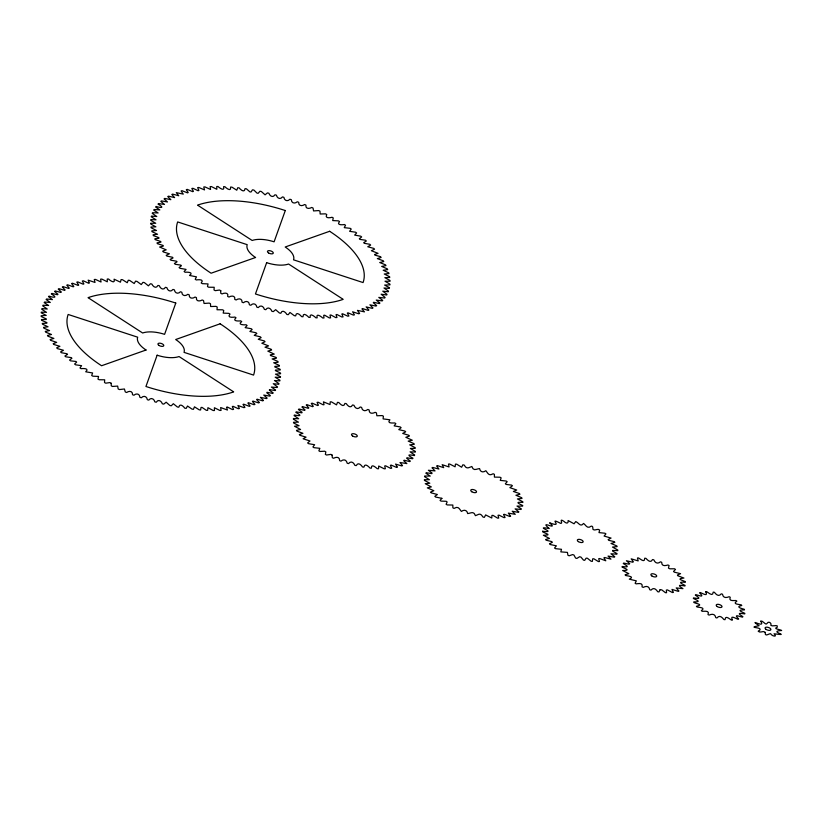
<?xml version="1.0" encoding="UTF-8"?>
<svg xmlns="http://www.w3.org/2000/svg" width="823" height="823" viewBox="0 0 823 823"><rect width="100%" height="100%" fill="white"/><g stroke="black" fill="none" stroke-linecap="round" stroke-linejoin="round"><path stroke-width="1.23" d="M111.239 383.302L111.239 385.843L112.545 386.45L117.668 386.09L118.173 388.981L119.52 389.557L124.417 388.991L125.281 391.954L126.649 392.499C128.995 390.699 132.832 390.863 132.534 394.731L133.923 395.235C136.248 393.034 139.828 393.703 139.889 397.314L141.299 397.787C143.562 395.225 146.926 396.285 147.338 399.7L148.757 400.122C150.876 397.149 154.168 398.764 154.827 401.861L156.257 402.241C158.181 398.877 161.462 400.996 162.347 403.795L163.777 404.134L166.143 402.2L169.857 405.492L171.287 405.79L173.324 403.702L177.336 406.963L178.756 407.21C179.723 402.786 183.457 406.233 184.753 408.177L186.152 408.383L187.51 406.017L192.068 409.144L193.446 409.298L194.465 406.819L199.269 409.854L200.617 409.967L201.049 407.457L202.067 407.416L206.306 410.317L207.633 410.368L207.931 407.673L213.178 410.512L214.453 410.523L214.402 407.724L219.834 410.451L221.068 410.41L220.667 407.539L227.446 410.039L226.541 407.22L227.374 407.025L232.425 409.556L233.567 409.412L232.323 406.552L233.115 406.315L238.31 408.722L239.39 408.527L237.929 405.482L243.886 407.632L244.915 407.395L243.022 404.463L243.701 404.165L249.143 406.295L250.099 406.017L247.898 403.075L248.505 402.725L254.04 404.721L254.935 404.391L252.435 401.449L252.98 401.068L258.576 402.91L259.399 402.54L256.601 399.597L257.085 399.186L262.722 400.863L263.473 400.451L260.387 397.344L266.477 398.599L267.136 398.147L263.761 395.071L269.81 396.12L270.386 395.626L266.786 392.787L267.053 392.293L272.701 393.445L273.205 392.91L269.358 390.123L269.553 389.598L275.17 390.565L275.582 389.999L271.405 387.077L277.176 387.52L277.505 386.913L273.267 383.703L278.719 384.29L278.966 383.662L274.46 380.524L279.81 380.915L279.964 380.257L275.201 377.201L280.417 377.397L280.489 376.718L275.489 374.156L280.561 373.745L280.54 373.045L275.376 370.597L275.51 370.062L280.231 369.99L280.118 369.26L274.82 366.945L274.882 366.379L279.429 366.122L279.223 365.381L273.668 362.758L278.164 362.171L277.865 361.42L272.156 358.931L276.435 358.159L276.055 357.388L270.469 355.505L270.304 354.898L274.244 354.096L267.835 351.133L271.611 349.991L271.055 349.199L265.037 347.183L268.535 345.866L261.827 343.232L265.037 341.73L264.327 340.948L258.227 339.282L261.128 337.615L260.346 336.833L254.225 335.352L256.827 333.521L255.963 332.749L249.873 331.463L252.147 329.478L251.21 328.716L245.151 327.626L247.095 325.496L246.098 324.746C244.308 325.064 236.859 324.818 241.715 321.587L240.655 320.847C238.835 321.145 231.819 321.382 236.016 317.771L234.894 317.05C233.043 317.411 226.448 317.915 230.008 314.057L228.835 313.368L223.187 313.1L223.743 310.466L222.519 309.798L217.015 309.746L217.221 307.01L215.955 306.372L210.637 306.526L210.472 303.708L209.176 303.101L204.053 303.461L203.538 300.57L202.201 299.984C199.886 301.475 195.679 301.578 196.43 297.597L195.061 297.052C192.675 298.883 188.951 298.646 189.187 294.809L187.788 294.305C185.463 296.506 181.883 295.848 181.821 292.227L180.412 291.764C178.128 294.346 174.846 293.214 174.383 289.85L172.953 289.418C170.834 292.402 167.553 290.786 166.884 287.69L165.454 287.299C163.54 290.673 160.248 288.554 159.364 285.756L157.934 285.416C156.205 289.12 152.944 286.569 151.854 284.048L150.424 283.75L148.387 285.838L144.375 282.587L142.955 282.34L141.258 284.563L136.957 281.373L135.558 281.168L134.2 283.524L129.643 280.406L128.265 280.242L127.256 282.731L122.442 279.686L121.094 279.583L120.436 282.176L114.088 279.172C115.601 284.552 109.788 280.334 108.543 279.038L107.257 279.028L107.309 281.816L101.877 279.1L100.643 279.141L101.044 282.011L95.458 279.419L94.264 279.501L95.026 282.454L88.143 280.129L89.388 282.999L88.606 283.235L83.401 280.828L82.321 281.013L83.884 283.914L83.154 284.192L77.825 281.919L76.796 282.145L78.689 285.077L78.02 285.386L72.578 283.246L71.611 283.534L73.813 286.476L73.206 286.816L67.671 284.83L66.776 285.159L69.276 288.101L68.741 288.472L63.134 286.641L62.311 287.011L65.11 289.953L64.636 290.354L58.989 288.688L58.238 289.099L61.324 292.011L60.912 292.453L55.234 290.951L54.575 291.404L57.919 294.284L57.579 294.757L51.911 293.43L51.324 293.924C58.227 298.101 53.732 297.731 49.01 296.105L48.506 296.64L52.425 299.623L46.551 298.975L46.129 299.541L50.306 302.463L44.545 302.031L44.205 302.627L48.619 305.477L42.991 305.251L42.745 305.878L47.25 309.026L41.911 308.625L41.757 309.283L46.51 312.349L41.294 312.154L41.232 312.833L46.232 315.394L41.15 315.795L41.181 316.505L46.335 318.943L46.201 319.489L41.479 319.561L41.592 320.291L46.89 322.606L46.839 323.161L42.282 323.429L42.487 324.169L48.043 326.793L43.547 327.369L43.845 328.13L49.555 330.62L45.286 331.391L45.666 332.153L51.499 334.498L47.467 335.455L47.94 336.237L53.876 338.418L50.1 339.56L50.656 340.341L56.674 342.358L53.176 343.685L53.814 344.467L59.884 346.318L56.674 347.82L57.384 348.602L63.494 350.269L60.583 351.935L61.375 352.717L66.992 353.736L67.517 354.384L64.894 356.02L65.747 356.791L71.313 357.635L71.899 358.272L69.574 360.073L70.5 360.834L75.983 361.472L76.632 362.12L74.615 364.054L75.613 364.805L81.6 365.69L79.996 367.963L81.055 368.694C82.835 368.354 89.944 368.231 85.705 371.78L92.608 372.973L91.703 375.494L92.876 376.183L98.534 376.45L97.978 379.084L99.192 379.742L104.696 379.804L104.49 382.53L105.755 383.179L109.953 382.572L111.239 383.302M220.759 290.776L220.749 293.317L222.056 293.924C224.288 292.751 228.928 292.36 227.693 296.455L229.031 297.031C231.335 295.55 235.543 295.436 234.792 299.428L236.16 299.973C238.505 298.142 242.363 298.389 242.044 302.206L243.433 302.72C245.82 300.57 249.318 301.156 249.4 304.798L250.809 305.261C253.073 302.679 256.457 303.8 256.848 307.174L258.268 307.596C260.397 304.654 263.658 306.197 264.337 309.335L265.767 309.715C267.763 306.413 270.921 308.409 271.857 311.269L273.287 311.608L275.664 309.674L279.378 312.977L280.797 313.265C282.094 309.15 285.694 312.236 286.857 314.437L288.266 314.684L289.974 312.452L294.264 315.651L295.663 315.857C296.023 311.094 300.333 314.942 301.588 316.618L302.967 316.773C302.874 311.783 307.432 315.826 308.779 317.339L310.127 317.441C309.283 312.215 314.581 316.423 315.826 317.791L317.143 317.853C315.631 312.473 321.433 316.69 322.688 317.987L323.974 317.997L323.727 315.312L324.663 315.199L329.344 317.925L330.589 317.884L330.002 315.127L330.897 314.972L335.774 317.606L336.967 317.513L336.051 314.695L336.895 314.499L341.936 317.03L343.078 316.886L341.833 314.026L342.625 313.789L347.82 316.197L348.911 316.011L347.337 313.1L348.067 312.833L353.396 315.106L354.425 314.87L352.625 311.794L358.653 313.769L359.61 313.491L357.47 310.384L364.445 311.866L361.945 308.923L362.49 308.543L368.087 310.384L368.91 310.014L366.132 306.897L372.243 308.337L372.984 307.925L369.897 304.829L375.988 306.074L376.656 305.621L373.303 302.73L373.642 302.267L379.321 303.594L379.907 303.101L376.245 300.066L382.222 300.92L382.716 300.385L378.796 297.401L384.68 298.039L385.092 297.473L381.142 294.212L386.687 294.994L387.016 294.387L382.777 291.177L388.23 291.774L388.477 291.136L383.971 287.999L389.32 288.389L389.474 287.731L384.65 285.067L389.937 284.871L389.999 284.192L385.01 281.219L390.071 281.219L390.051 280.52L384.855 277.649L389.742 277.464L389.629 276.734L384.238 273.987L388.95 273.596L388.744 272.855L383.179 270.232L387.674 269.656L387.386 268.895L381.677 266.405L385.946 265.634L385.565 264.862L379.732 262.527L383.755 261.57L383.292 260.788L377.356 258.607L381.121 257.465L380.565 256.683L374.907 255.12L374.599 254.492L378.045 253.34L371.348 250.706L374.547 249.204L373.837 248.423L367.737 246.756L370.638 245.089L369.856 244.308L364.229 243.289L363.715 242.641L366.338 240.995L365.474 240.223L359.908 239.39L359.332 238.742L361.657 236.952L360.721 236.191L354.672 235.1L356.606 232.971L355.608 232.22L349.621 231.325L351.226 229.061L350.166 228.331L344.261 227.642L345.526 225.245L344.405 224.525C342.584 224.936 335.907 225.337 339.529 221.531L338.356 220.842L332.698 220.574L333.253 217.941L332.029 217.272C329.941 217.92 324.478 218.63 326.731 214.484L325.466 213.846L320.147 214.001L319.993 211.182L318.686 210.575L313.563 210.935L313.049 208.044L311.711 207.458C309.397 208.908 305.21 209.104 305.94 205.071L304.572 204.526C302.226 206.357 298.379 206.11 298.698 202.293L297.298 201.779C294.922 203.898 291.435 203.384 291.332 199.701L289.922 199.238C287.669 201.82 284.285 200.699 283.894 197.325L282.474 196.903C280.345 199.845 277.084 198.302 276.394 195.164L274.964 194.784C272.979 198.106 269.8 196.049 268.874 193.23L267.444 192.891L265.078 194.825L261.364 191.522L259.934 191.234L258.196 193.282L257.054 193.158L253.885 190.062L252.476 189.815L251.046 191.996L249.935 191.903L246.478 188.848L245.069 188.642C244.626 193.333 240.47 189.619 239.154 187.881L237.775 187.726L236.767 190.206L231.963 187.16L230.605 187.058C231.458 192.284 226.16 188.076 224.916 186.708L223.599 186.646C224.988 191.954 219.402 187.87 218.054 186.512L216.768 186.502L216.819 189.29L211.398 186.574L210.153 186.615L210.565 189.485L204.968 186.893L203.775 186.986L204.536 189.928L198.806 187.469L197.664 187.613L198.899 190.473L198.117 190.71L192.911 188.302L191.831 188.488L193.395 191.399L192.664 191.666L187.335 189.393L186.317 189.629L188.2 192.551L187.531 192.86L182.089 190.73L181.122 191.008L183.262 194.115L176.297 192.633L178.756 195.751L172.645 194.115L171.832 194.485L174.61 197.602L168.499 196.162L167.758 196.574L170.845 199.67L164.754 198.425L164.086 198.878L167.46 201.954L161.421 200.905L160.835 201.398L164.497 204.433L158.52 203.579L158.016 204.114C164.909 207.931 161.298 208.106 156.061 206.45L155.64 207.026L159.816 209.937L154.055 209.505L153.726 210.102L158.129 212.951L152.502 212.725L152.265 213.363L156.771 216.5L151.422 216.11L151.267 216.768L156.02 219.823L150.804 219.628L150.743 220.307L155.732 223.28L150.66 223.27L150.691 223.979L155.886 226.85L150.99 227.035L151.113 227.765L156.504 230.512L151.792 230.903L151.998 231.644L157.563 234.267L153.057 234.843L153.356 235.604L158.87 237.641L158.952 238.238L154.796 238.865L155.177 239.627L160.763 241.509L160.927 242.127L156.987 242.929L157.45 243.711L163.088 245.429L163.324 246.056L159.621 247.034L166.184 249.842L162.687 251.159L163.324 251.951L169.394 253.793L166.184 255.295L166.904 256.076L172.563 257.28L173.005 257.928L170.094 259.41L170.886 260.191L176.513 261.21L177.058 261.776L174.404 263.494L175.258 264.276L180.823 265.109L181.41 265.757L179.085 267.547L180.021 268.308L186.07 269.399L184.126 271.528L185.124 272.279C186.914 271.96 194.372 272.207 189.516 275.438L196.471 276.857L195.216 279.254L196.337 279.964C198.148 279.563 204.824 279.151 201.213 282.968L202.386 283.657L208.044 283.925L207.489 286.558L208.703 287.227L214.206 287.278L214.011 290.005L215.276 290.653L219.463 290.046L220.79 290.694M542.686 531.267L542.686 531.895L547.861 534.281L547.83 534.95L543.355 535.269L549.466 538.437L545.628 539.507L546.153 540.217L551.801 541.596L552.326 542.347L549.486 543.766L550.175 544.517L556.379 545.834L554.558 548.005L555.515 548.663L561.492 549.301L560.823 551.883L567.417 552.398L567.932 555.278L569.156 555.782L572.541 554.599L573.909 554.99L575.575 558.045L576.861 558.436L579.639 556.718L580.997 557.14L583.425 560.072L584.711 560.329L586.13 558.159L587.416 558.251L591.14 561.265L592.365 561.368L592.683 558.838L593.846 558.786L598.372 561.564L599.494 561.523L598.691 558.745L599.689 558.529L605.779 560.782L603.897 557.86L604.679 557.5L610.944 559.167L608.074 556.07L614.246 557.202L614.771 556.749L610.954 553.766L616.818 554.198L617.085 553.653L612.631 551.112L612.6 550.433L617.785 550.628L617.795 550.001L612.507 547.079L617.116 546.626L616.859 545.947L611.005 543.458L614.843 542.378L614.318 541.678L608.67 540.3L608.156 539.549L611.047 538.077L604.092 536.061L605.913 533.89L604.956 533.232L598.979 532.594L599.658 530.094C597.755 528.14 595.06 531.01 593.054 529.498C592.56 528.5 593.424 526.092 591.315 526.113C587.211 529.323 586.099 525.3 583.62 523.459C580.4 527.697 578.651 522.492 575.761 521.566L574.063 523.788L568.107 520.527C568.724 524.086 565.792 523.438 564.043 521.432C558.2 517.482 563.662 523.84 560.607 523.356C546.894 516.299 564.743 528.489 549.599 522.821C559.414 531.555 538.129 518.963 549.198 528.531C532.45 525.558 558.519 533.191 542.686 531.267M660.067 589.772L658.945 591.943L657.711 591.727C655.952 589.001 653.513 587.108 651.003 590.122L649.759 589.752C649.1 586.048 646.199 585.781 643.247 587.375L642.074 586.871C643.102 582.684 639.008 583.497 636.138 583.867L635.119 583.26L636.323 580.863L629.328 579.166C634.893 576.707 628.412 576.028 625.634 575.503L625.089 574.814L628.793 573.662L622.641 570.504C630.377 570.432 626.684 569.207 622.095 567.098L622.147 566.502C628.587 567.325 629.101 566.944 623.289 563.549L623.649 563.055L629.142 564.218L629.688 563.601L626.396 560.741L632.609 562.181L633.381 561.862L631.22 558.848L638.175 560.905L637.465 557.984L638.545 557.953C640.798 559.249 644.821 563.169 644.728 558.22L645.932 558.354C647.948 560.494 650.726 563.344 652.567 559.527L653.822 559.825C655.098 563.066 657.67 564.156 660.478 561.831L661.692 562.274C661.548 566.327 665.025 565.915 667.967 564.99L669.078 565.545L668.441 568.065L669.84 568.816L674.572 568.786L675.498 569.434L673.523 571.46L674.335 572.15L680.549 573.693L677.422 575.02L677.895 575.802L683.923 578.055C676.228 578.857 681.372 579.906 685.302 581.604L685.405 582.242C678.162 581.779 679.788 582.766 685.106 585.441L684.901 585.997C679.386 585.06 676.835 584.515 682.946 588.651L676.228 587.931L678.944 591.027L678.162 591.315L671.959 589.391L673.368 592.416L672.37 592.529L667.504 589.926L666.352 590.07L666.558 592.725L665.406 592.673L661.764 589.865L660.067 589.68M332.091 455.119L332.327 457.701L333.603 458.257C336.257 456.796 339.796 456.714 339.632 460.654L340.959 461.137C343.582 458.946 346.534 459.676 347.172 463.205L348.53 463.606C350.865 460.623 353.684 462.341 354.826 465.314L356.194 465.633C358.087 461.95 360.927 464.532 362.47 466.939L363.817 467.186C364.826 462.742 368.303 466.25 369.99 468.081L371.307 468.225C371.224 463.236 375.514 467.258 377.263 468.699L378.518 468.75L378.724 466.034L384.166 468.791L385.359 468.75L384.691 465.983L385.617 465.797L390.606 468.349L391.707 468.215L390.369 465.345L391.192 465.088L396.48 467.392L397.458 467.166L395.565 464.079L401.686 465.931L402.54 465.623L399.988 462.505L406.86 463.586L403.712 460.685L404.124 460.211L409.792 461.58L410.348 461.117L406.685 458.288L406.943 457.753L412.56 458.771L412.961 458.226C406.449 454.625 408.321 454.389 414.411 455.582L414.648 454.985L410.07 451.827L415.317 452.084L415.378 451.426L410.327 448.453L415.265 448.309L415.152 447.619L409.7 444.862L414.247 444.338L413.969 443.618L408.198 441.128L412.292 440.223L405.852 437.301L409.412 436.025L408.815 435.274L402.684 433.443L405.677 431.818L404.916 431.077L398.764 429.616L401.12 427.672L400.235 426.942L394.145 425.872L395.842 423.639L394.824 422.94C392.612 423.001 386.419 423.65 389.896 419.792L383.096 418.886L383.395 416.191L382.191 415.584L376.852 415.759L376.44 412.889L375.154 412.333C372.51 413.794 368.971 413.887 369.136 409.947L367.799 409.463C365.206 411.665 362.182 410.914 361.595 407.395L360.237 406.984C357.892 409.967 355.083 408.259 353.941 405.286L352.573 404.957C350.752 408.712 347.8 406.027 346.298 403.651L344.94 403.414C343.829 407.796 340.516 404.381 338.778 402.519L337.461 402.365L336.545 404.885L331.504 401.902L330.239 401.84L330.033 404.566L323.408 401.85L324.036 404.7L323.151 404.793L318.151 402.241L317.061 402.375L318.388 405.245L317.575 405.513L312.277 403.198L311.3 403.424L313.275 406.356L312.575 406.696L307.072 404.669L306.228 404.978L308.8 407.92L308.244 408.331L302.617 406.613L301.907 407.004L305.055 409.916L304.644 410.389L298.975 409.01L298.41 409.484L302.082 412.313L301.815 412.848L296.198 411.829L295.807 412.364C302.319 415.975 300.446 416.201 294.346 415.008L294.12 415.615L298.687 418.763L293.441 418.516L293.379 419.164L298.44 422.148L293.502 422.281L293.616 422.981L299.068 425.728L294.511 426.263L300.56 429.462L296.475 430.378L296.918 431.118L302.915 433.299L299.346 434.565L299.953 435.316L306.074 437.157L303.09 438.772L309.993 440.984L307.637 442.928L308.532 443.659L314.623 444.729L312.925 446.961L313.944 447.661L319.869 448.319L318.861 450.798L319.982 451.467L324.694 451.21L325.836 451.909L325.363 454.409L326.577 455.016L330.887 454.378L332.122 455.037M441.889 498.327L440.058 500.435L441.046 501.114L446.231 501.289L447.136 501.968L446.117 504.293L447.239 504.931L452.845 505.044L452.856 507.822L454.07 508.398C458.606 505.61 459.399 509.18 461.394 511.433C464.079 509.386 467.083 510.003 467.68 513.583C470.684 513.336 473.781 510.579 475.416 515.661C478.78 514.684 479.953 512.112 483.101 517.132L484.408 517.317L485.621 514.91L491.794 518.037L491.917 515.445L492.998 515.363L497.586 518.13L498.738 518.089L498.028 515.311L498.975 515.126L504.026 517.636L505.065 517.482L503.542 514.498L504.334 514.293L509.725 516.484L510.62 516.216L508.357 513.11L515.26 514.334L512.215 511.248L518.325 512.348L518.881 511.885L515.116 508.881L521.031 509.468L521.381 508.923L516.998 506.073L522.564 506.135L522.708 505.517C517.266 503.048 515.393 501.763 522.883 502.421L522.821 501.752L517.43 498.944L521.998 498.44L521.731 497.73L515.928 495.251L519.92 494.273L519.447 493.543L513.387 491.454L516.71 490.024L509.869 487.648L512.431 485.807L511.587 485.097L506.114 484.428L505.363 483.729L507.194 481.722L506.207 481.033L500.261 480.385L501.135 477.865L500.014 477.227L494.407 477.103L494.397 474.326L493.172 473.76C488.636 476.538 487.854 472.978 485.858 470.715C483.142 472.762 480.221 472.145 479.562 468.575C476.568 468.812 473.472 471.579 471.836 466.497C468.956 467.423 466.62 469.799 464.151 465.026L462.845 464.83L461.631 467.238L456.703 464.193L455.448 464.121L455.119 466.806L449.667 464.028L448.504 464.059L449.06 466.96L442.177 464.676L443.71 467.659L437.527 465.674L436.632 465.931L438.896 469.038L432.723 467.443L431.993 467.814L435.038 470.91L428.372 470.272L432.065 473.081L431.808 473.637L426.221 472.69L425.872 473.235L430.244 476.085L424.689 476.023L424.545 476.64L429.4 479.716L424.359 479.727L424.431 480.395L429.822 483.214L425.244 483.708L431.324 486.907L427.322 487.874L433.865 490.703L430.542 492.123L431.211 492.854L437.383 494.51L434.822 496.341L435.665 497.061L441.889 498.327M705.733 591.768C708.418 596.963 703.017 593.671 700.373 592.55L699.571 592.786C704.92 598.218 699.499 595.44 695.795 594.679L695.312 595.091C701.217 598.979 699.139 598.784 693.501 597.91L693.378 598.455C698.048 600.708 701.196 601.922 693.717 601.922L693.964 602.549C697.132 603.938 703.675 604.545 696.423 606.314L697.019 606.973C699.715 607.559 705.969 607.559 701.34 610.676L702.235 611.294C705.074 611.324 709.807 610.419 708.006 614.575L709.097 615.079C712.214 613.732 715.094 613.845 715.753 617.62L716.936 617.97C719.384 614.853 721.853 616.921 723.829 619.513L725.001 619.688C725.289 614.946 729.075 618.68 731.441 620.079L732.48 620.048C729.651 614.802 735.268 618.166 737.85 619.256L738.653 619.019C733.293 613.598 738.715 616.376 742.418 617.137L742.912 616.715C736.863 612.806 739.085 613.053 744.712 613.907L744.836 613.351C740.165 611.108 737.017 609.894 744.496 609.894L744.249 609.257C740.721 608.372 735.34 606.705 741.79 605.491L741.194 604.833C738.57 604.288 732.1 604.195 736.873 601.129L735.988 600.523C733.077 600.492 728.54 601.407 730.217 597.241L729.116 596.726C726.009 598.074 723.119 597.971 722.471 594.196L721.277 593.836C718.818 596.973 716.411 594.854 714.395 592.293L713.222 592.128C712.924 596.87 709.138 593.136 706.772 591.727L705.733 591.768M765.256 632.403C764.485 637.372 768.98 633.576 770.585 633.648C771.82 636.354 778.095 637.434 774.083 633.772C792.878 636.292 766.985 631.354 781.655 630.511C780.379 629.43 772.375 628.813 777.169 627.383C778.795 623.711 772.231 627.157 770.781 625.233C772.159 623.248 768.291 620.707 767.129 623.32C765.915 626.21 762.962 620.11 760.555 621.056C766.552 629.358 746.78 617.229 759.115 625.717C744.63 628.309 766.45 626.591 758.178 631.231C760.298 633.473 763.24 630.202 765.256 632.403M157.131 355.207L145.938 386.491A97.546 44.288 17.7 0 0 233.681 391.882L179.064 356.554A24.381 11.069 17.7 0 1 157.131 355.207M175.783 303.059L164.59 334.344A24.381 11.069 17.7 0 0 142.646 332.996L88.04 297.659A97.546 44.288 17.7 0 1 175.783 303.059M266.642 262.681L255.449 293.965A97.546 44.288 17.7 0 0 343.191 299.356L288.575 264.029A24.381 11.069 17.7 0 1 266.642 262.681M285.293 210.534L274.1 241.818A24.381 11.069 17.7 0 0 252.167 240.47L197.551 205.133A97.546 44.288 17.7 0 1 285.293 210.534M255.552 257.496L211.1 273.215A97.546 44.288 17.7 0 1 177.665 221.932L247.198 244.668A24.381 11.069 17.7 0 0 255.552 257.496M329.642 231.284L285.19 247.003A24.381 11.069 17.7 0 1 293.544 259.831L363.066 282.567A97.546 44.288 17.7 0 0 329.642 231.284M146.041 350.012L101.579 365.741A97.546 44.288 17.7 0 1 68.155 314.458L137.678 337.193A24.381 11.069 17.7 0 0 146.041 350.012M220.132 323.799L175.68 339.529A24.381 11.069 17.7 0 1 184.033 352.357L253.556 375.093A97.546 44.288 17.7 0 0 220.132 323.799M268.514 252.908A3.045 1.389 17.7 0 0 273.267 253.196A3.045 1.389 17.7 0 0 269.327 250.645A3.045 1.389 17.7 0 0 268.514 252.908M471.774 491.732A3.045 1.389 17.7 0 0 476.517 492.02A3.045 1.389 17.7 0 0 472.577 489.479A3.045 1.389 17.7 0 0 471.774 491.732M578.384 541.606A3.045 1.389 17.7 0 0 583.137 541.894A3.045 1.389 17.7 0 0 579.197 539.343A3.045 1.389 17.7 0 0 578.384 541.606M766.12 629.42A3.045 1.389 17.7 0 0 770.873 629.708A3.045 1.389 17.7 0 0 766.933 627.167A3.045 1.389 17.7 0 0 766.12 629.42M717.255 606.561A3.045 1.389 17.7 0 0 722.008 606.849A3.045 1.389 17.7 0 0 718.067 604.308A3.045 1.389 17.7 0 0 717.255 606.561M651.919 575.997A3.045 1.389 17.7 0 0 656.672 576.295A3.045 1.389 17.7 0 0 652.732 573.744A3.045 1.389 17.7 0 0 651.919 575.997M352.532 435.953A3.045 1.389 17.7 0 0 357.275 436.241A3.045 1.389 17.7 0 0 353.334 433.7A3.045 1.389 17.7 0 0 352.532 435.953M159.004 345.434A3.045 1.389 17.7 0 0 163.756 345.722A3.045 1.389 17.7 0 0 159.816 343.17A3.045 1.389 17.7 0 0 159.004 345.434"/></g></svg>
